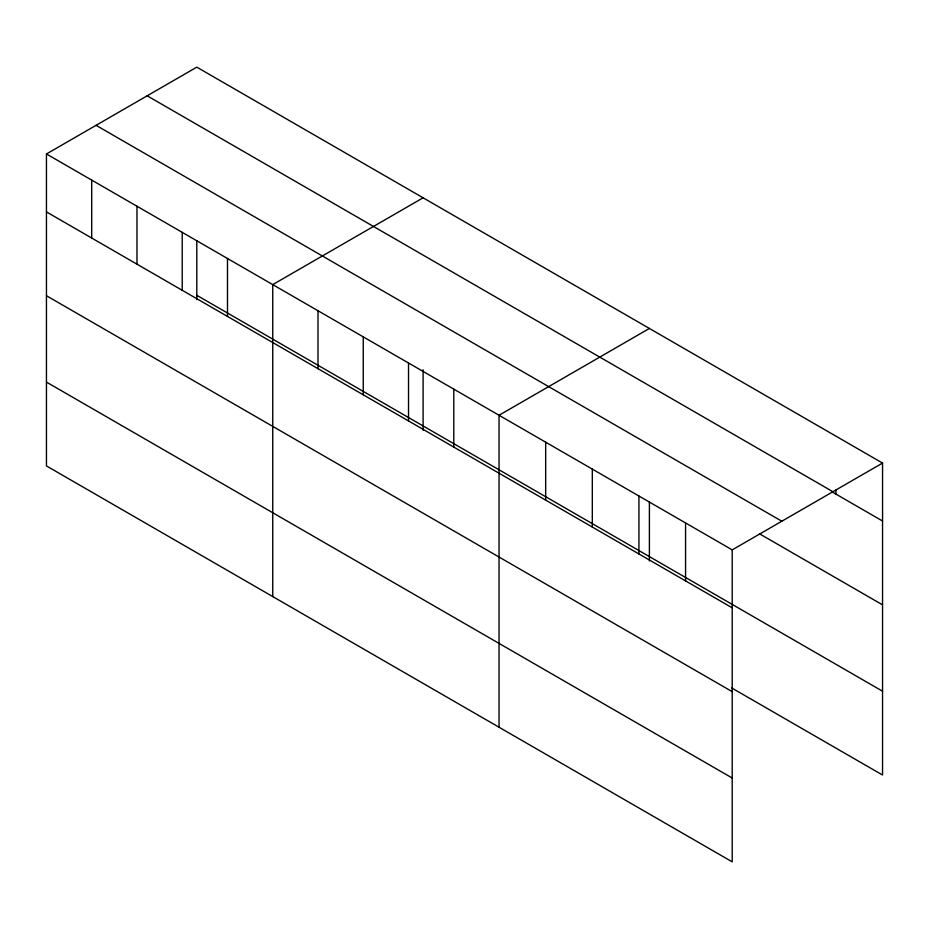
<?xml version="1.0" encoding="UTF-8"?>
<svg xmlns="http://www.w3.org/2000/svg" width="929" height="929" viewBox="0 0 929 929"><rect width="100%" height="100%" fill="white"/><g stroke="black" fill="none" stroke-linecap="round" stroke-linejoin="round"><path stroke-width="1.39" d="M46.45 153.97L732.203 549.875L732.203 861.845L46.45 465.928L46.45 153.97L196.797 67.155L882.55 463.072L882.55 775.03L731.611 687.89M423.101 197.807L272.743 284.611L272.743 596.581M649.394 328.46L499.047 415.263L499.047 727.233M732.203 549.875L882.55 463.072M147.188 95.803L832.93 491.72M832.233 491.964L882.55 521.018M96.07 125.322L781.812 521.227M759.841 534.001L882.55 604.849M196.797 295.294L882.55 691.211M46.45 211.905L732.203 607.821M46.45 295.736L732.203 691.652M46.45 382.098L732.203 778.014M835.914 489.746L835.914 494.1M685.567 522.957L685.567 580.904M649.394 501.904L649.394 560.93M638.931 496.028L638.931 553.974M592.307 469.11L592.307 527.057M545.671 442.192L545.671 500.139M453.782 389.135L453.782 447.081M423.101 369.812L423.101 430.29M408.528 363.007L408.528 420.953M363.262 336.879L363.262 394.825M318.008 310.75L318.008 368.685M227.489 258.483L227.489 316.429M196.797 240.599L196.797 299.637M182.223 232.355L182.223 290.301M136.969 206.226L136.969 264.173M91.704 180.098L91.704 238.045"/></g></svg>
